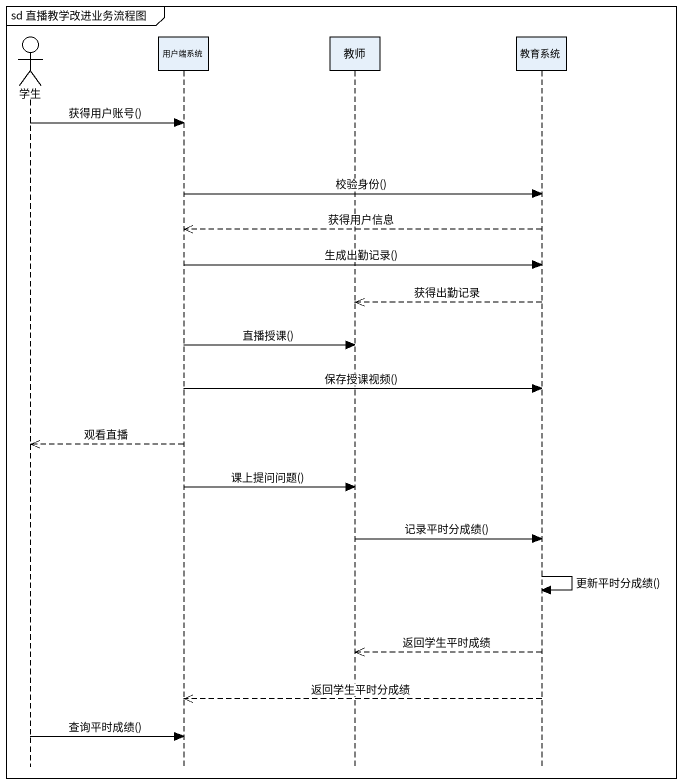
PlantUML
@startuml
mainframe sd 直播教学改进业务流程图
hide footbox
actor 学生
participant 用户端系统
participant 教师
participant 教育系统

学生 -> 用户端系统 : 获得用户账号()
用户端系统 -> 教育系统 : 校验身份()
教育系统 -->> 用户端系统 : 获得用户信息
用户端系统 -> 教育系统 : 生成出勤记录()
教育系统 -->> 教师 : 获得出勤记录
用户端系统 -> 教师 : 直播授课()
用户端系统 -> 教育系统 : 保存授课视频()
用户端系统 -->> 学生 : 观看直播
用户端系统 -> 教师 : 课上提问问题()
教师 -> 教育系统 : 记录平时分成绩()
教育系统 -> 教育系统 : 更新平时分成绩()
教育系统 -->> 教师 : 返回学生平时成绩
教育系统 -->> 用户端系统 : 返回学生平时分成绩
学生 -> 用户端系统 : 查询平时成绩()
@enduml
